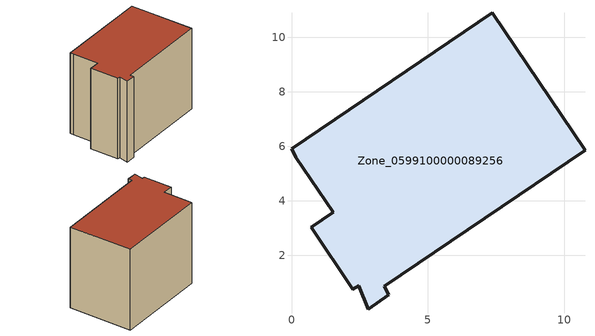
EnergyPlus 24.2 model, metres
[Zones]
Zone_0599100000089256
 floor ground (C_G): 2.81,0.03 2.47,0.88 2.24,0.77 0.72,3.03 1.53,3.58 0.16,5.61 0,5.92 7.37,10.9 10.77,5.86 3.4,0.88 3.57,0.55 z0
 wall outside (C_F): 1.53,3.58 0.72,3.03 2.24,0.77 2.47,0.88 2.81,0.03 3.57,0.55 3.4,0.88 10.77,5.86 7.37,10.9 0,5.92 0.16,5.61 1.53,3.58 z0:7.93
 roof outside (C_R): 2.47,0.88 2.81,0.03 3.57,0.55 3.4,0.88 10.77,5.86 7.37,10.9 0,5.92 0.16,5.61 1.53,3.58 0.72,3.03 2.24,0.77 z7.93
[BUILDING]
Pand.0599100000089256: North Axis=0; Terrain=City; Loads Convergence Tolerance Value=0.04; Temperature Convergence Tolerance Value=0.4; Solar Distribution=FullExterior; Maximum Number of Warmup Days=25; Minimum Number of Warmup Days=1
[Site:Location]
Rotterdam.The.Hague.AP_ZH_NLD Design_Conditions: Latitude=51.96; Longitude=4.45; Time Zone=1; Elevation=-4.5
[SITE:GROUNDTEMPERATURE:BUILDINGSURFACE]
18, 18, 18, 18, 18, 18, 18, 18, 18, 18, 18, 18
[MATERIAL] Thermal Absorptance=0.9; Solar Absorptance=0.7; Visible Absorptance=0.7
Name | Roughness | Thickness | Conductivity | Density | Specific Heat
G.TI.1965-1974 | MediumSmooth | 0.15 | 0.882353 | 540 | 1210
F.TI.1965-1974 | Rough | 0.3 | 0.697674 | 1920 | 840
R.TI.1965-1974 | MediumRough | 0.2 | 0.232558 | 1500 | 1000
[CONSTRUCTION]
C_G: G.TI.1965-1974
C_F: F.TI.1965-1974
C_R: R.TI.1965-1974
[ZONE]
Zone_0599100000089256: Type=1; Multiplier=1; Ceiling Height=Autocalculate; Volume=Autocalculate; Floor Area=autocalculate; Part of Total Floor Area=Yes
[ZONEINFILTRATION:DESIGNFLOWRATE]
Infil_Zone_0599100000089256: Zone or ZoneList or Space or SpaceList=Zone_0599100000089256; Schedule=AlwaysOn; Design Flow Rate Calculation Method=Flow/Area; Flow Rate per Floor Area=0.003; Constant Term Coefficient=1; Temperature Term Coefficient=0; Velocity Term Coefficient=0; Velocity Squared Term Coefficient=0
[HVACTEMPLATE:ZONE:IDEALLOADSAIRSYSTEM]
Zone_0599100000089256: Maximum Heating Supply Air Temperature=50; Minimum Cooling Supply Air Temperature=13; Maximum Heating Supply Air Humidity Ratio=0.0156; Minimum Cooling Supply Air Humidity Ratio=0.0077; Heating Limit=NoLimit; Cooling Limit=NoLimit; Dehumidification Control Type=ConstantSensibleHeatRatio; Cooling Sensible Heat Ratio=0.7; Dehumidification Setpoint=60; Humidification Control Type=None; Humidification Setpoint=30; Outdoor Air Method=None; Outdoor Air Flow Rate per Person=0.00944; Outdoor Air Flow Rate per Zone Floor Area=0; Outdoor Air Flow Rate per Zone=0; Demand Controlled Ventilation Type=None; Outdoor Air Economizer Type=NoEconomizer; Heat Recovery Type=None; Sensible Heat Recovery Effectiveness=0.7; Latent Heat Recovery Effectiveness=0.65
[ZONECONTROL:THERMOSTAT]
ThermostatControl_Zone_0599100000089256: Zone or ZoneList=Zone_0599100000089256; Control Type Schedule=DualSetpointControlType; Control 1=Thermostat_Zone_0599100000089256; Temperature Difference Between Cutout And Setpoint=0
[THERMOSTATSETPOINT:DUALSETPOINT]
Thermostat_Zone_0599100000089256: Heating Setpoint Temperature Schedule=HeatingSetpoint_Zone_0599100000089256; Cooling Setpoint Temperature Schedule=CoolingSetpoint_Zone_0599100000089256
[SCHEDULE:COMPACT]
HeatingSetpoint_Zone_0599100000089256: Through: 12/31, For: AllDays, Until: 24:00, 21
CoolingSetpoint_Zone_0599100000089256: Through: 12/31, For: AllDays, Until: 24:00, 24
DualSetpointControlType: Through: 12/31, For: AllDays, Until: 24:00, 4
AlwaysOn: Through: 12/31, For: AllDays, Until: 24:00, 1
